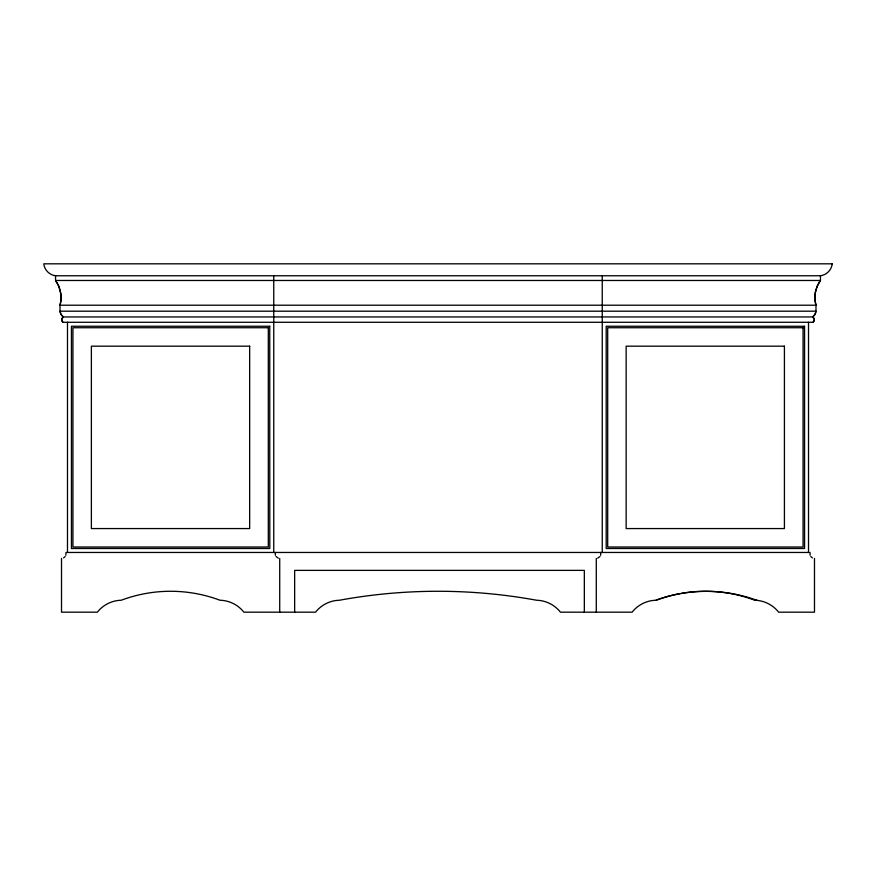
<?xml version="1.0" encoding="UTF-8"?>
<svg xmlns="http://www.w3.org/2000/svg" width="876" height="876" viewBox="0 0 876 876"><rect width="100%" height="100%" fill="white"/><g stroke="black" fill="none" stroke-linecap="round" stroke-linejoin="round"><path stroke-width="1.31" d="M275.239 552.46L275.371 555.264M65.864 555.264L65.996 552.46L810.004 552.46L810.136 555.264M600.629 555.264L600.761 552.46M65.185 556.523L63.565 557.892M599.95 556.523L597.673 558.176M269.742 326.288L269.797 548.507L71.438 548.507L71.438 326.244L269.797 326.244M804.507 326.288L606.203 326.244L606.203 548.507L804.562 548.507L804.562 326.244M812.994 322.28L814.165 320.572A2.278 1.61 -90 0 0 814.198 318.995L812.643 316.948L63.357 316.948L61.802 318.995A2.278 1.61 -90 0 0 61.835 320.572L63.006 322.28L812.994 322.28A3.175 3.175 0 0 0 812.643 316.948A7.807 7.807 0 0 0 815.983 311.188L815.983 305.209A28.985 28.985 0 0 1 820.462 280.473L820.462 275.699M812.643 316.948L814.954 314.44L815.983 311.188L60.017 311.188L60.017 305.209A28.985 28.985 0 0 0 55.538 280.473L55.538 275.699M681.473 593.326A140.543 140.543 0 0 1 754.762 600.235L757.05 600.378A146.949 146.949 0 0 0 656.004 600.235A31.361 31.361 0 0 0 632.111 612.182L560.443 612.182A31.361 31.361 0 0 0 536.55 600.235A546.504 546.504 0 0 0 339.45 600.235A31.361 31.361 0 0 0 315.557 612.182L243.889 612.182A31.361 31.361 0 0 0 219.996 600.235A140.543 140.543 0 0 0 121.238 600.235A31.361 31.361 0 0 0 97.346 612.182L61.517 612.182L61.517 558.428M278.327 558.176L276.049 556.523M812.435 557.892L810.815 556.523M63.357 316.948L61.046 314.44L60.017 311.188A7.807 7.807 0 0 0 63.357 316.948A3.175 3.175 0 0 0 63.006 322.28M814.483 558.428L814.483 612.182L778.654 612.182A31.361 31.361 0 0 0 754.762 600.235M808.515 322.28L808.515 552.46M602.25 275.699L602.25 552.46M596.282 558.428L596.282 612.182M584.336 612.182L584.336 570.375L294.654 570.375L294.654 612.182M279.718 558.428L279.718 612.182M273.75 275.699L273.75 552.46M67.485 322.28L67.485 552.46M656.004 600.235A140.543 140.543 0 0 1 680.291 593.534M815.392 292.332L815.096 294.478A20.564 14.542 -90 0 0 815.14 300.972L815.983 305.209L60.017 305.209L60.86 300.972A20.564 14.542 -90 0 0 60.915 294.478L58.736 286.123L55.538 280.473L820.462 280.473L817.264 286.123L815.392 292.332M832.2 263.818C831.642 269.95 826.397 275.195 820.254 275.765L55.746 275.765C49.603 275.195 44.358 269.95 43.8 263.818L832.2 263.818M268.308 327.733L72.938 327.733L72.938 547.007L268.308 547.007L268.308 327.733M803.062 327.733L607.692 327.733L607.692 547.007L803.062 547.007L803.062 327.733M249.66 346.173L91.378 346.173L91.378 528.567L249.66 528.567L249.66 346.173M784.414 346.173L626.143 346.173L626.143 528.567L784.414 528.567L784.414 346.173"/></g></svg>
